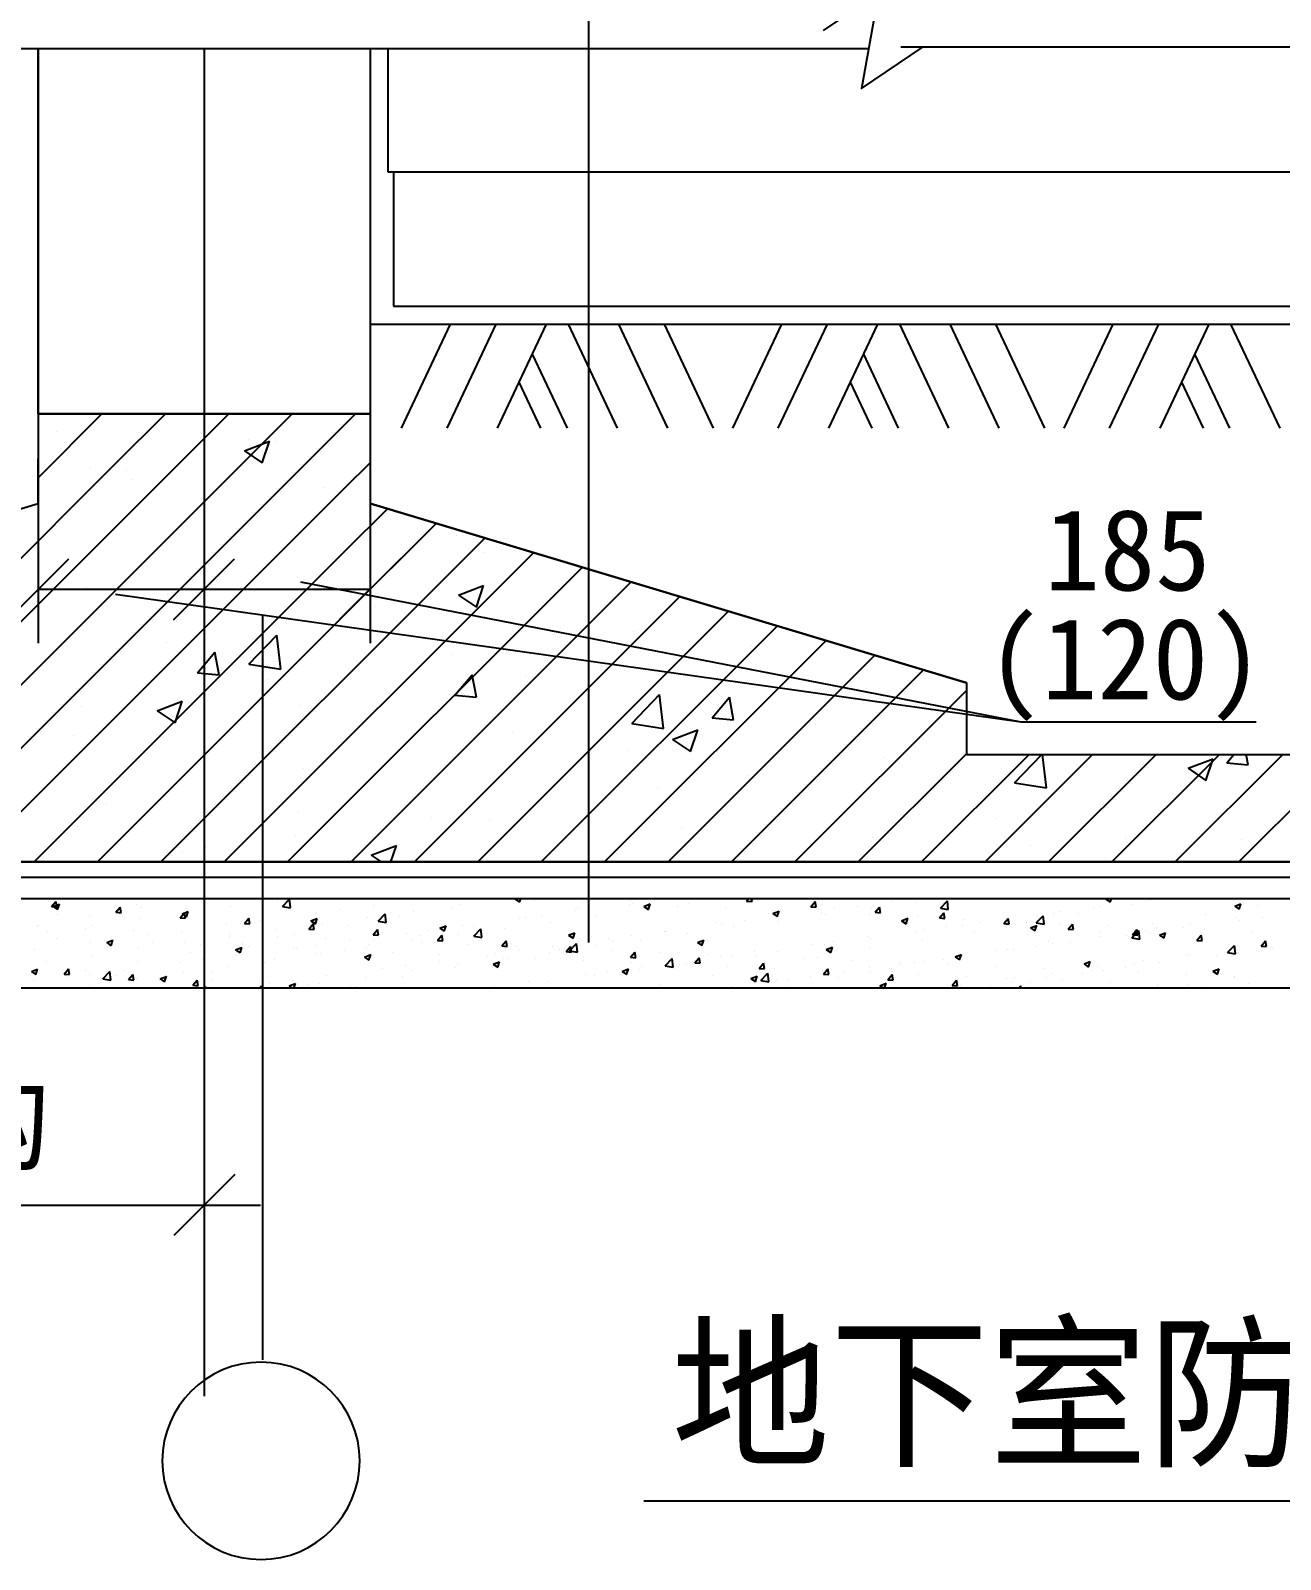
# Model space of a CAD drawing. Header units: metres. Extents: x 2670 to 45747, y -17800 to 38568.
# Drawn here: x 18303 to 25272, y -894 to 7635 of the extents above; entities that cross this region are included whole.
import ezdxf

# ---------------------------------------------------------------- set-up
doc = ezdxf.new("R2010")
doc.units = ezdxf.units.M
for name, color, linetype in [('AX1', 1, 'Continuous'), ('BD', 2, 'Continuous'), ('MC', 4, 'Continuous'), ('Y', 6, 'Continuous'), ('ZAX1', 3, 'Continuous'), ('ZHOU2', 3, 'Continuous')]:
    doc.layers.add(name, color=color, linetype=linetype)

# ---------------------------------------------------------------- blocks, each defined once
blk = doc.blocks.new('DI')
at = {"color": 3}
blk.add_lwpolyline([(-111.81, -111.43), (115.05, 115.43)], dxfattribs=at)
blk = doc.blocks.new('HN10')
for start, end in [(0, 180), (180, 0)]:
    blk.add_arc((0, 0), 688, start, end)

msp = doc.modelspace()

# ---------------------------------------------------------------- linework, layer by layer
for p, q in [((14335, 7535.32), (22975.85, 7535.32)), ((20295.86, 7535.32), (20295.86, 6846.9)), ((23155.59, 7543.87), (29120.41, 7543.87)), ((20295.86, 6846.9), (29120.41, 6846.9)), ((20326.85, 6846.9), (20326.85, 6096.9)), ((20326.85, 6096.9), (29120.41, 6096.9)), ((20370.78, 5417.56), (20644.55, 5996.9)), ((20625.13, 5417.56), (20898.89, 5996.9)), ((20906.25, 5417.56), (21180.01, 5996.9)), ((21575.59, 5417.56), (21301.83, 5996.9)), ((21856.71, 5417.56), (21582.95, 5996.9)), ((22111.06, 5417.56), (21837.29, 5996.9)), ((22218.15, 5417.56), (22491.91, 5996.9)), ((22472.5, 5417.56), (22746.26, 5996.9)), ((22753.62, 5417.56), (23027.38, 5996.9)), ((23422.95, 5417.56), (23149.19, 5996.9)), ((23704.07, 5417.56), (23430.31, 5996.9)), ((23958.42, 5417.56), (23684.66, 5996.9)), ((24065.52, 5417.56), (24339.28, 5996.9)), ((24319.86, 5417.56), (24593.63, 5996.9)), ((24600.98, 5417.56), (24874.75, 5996.9)), ((25270.32, 5417.56), (24996.56, 5996.9)), ((21295.95, 5417.56), (21101.1, 5829.9)), ((23143.32, 5417.56), (22948.47, 5829.9)), ((24990.69, 5417.56), (24795.83, 5829.9)), ((21148.37, 5417.56), (21027.31, 5673.74)), ((22995.74, 5417.56), (22874.68, 5673.74)), ((24843.1, 5417.56), (24722.04, 5673.74)), ((18345.86, 5496.9), (18345.86, 4218.34)), ((18346.24, 5142.43), (18700.7, 5496.9)), ((18773.21, 5215.85), (19054.26, 5496.9)), ((19126.76, 5215.85), (19407.81, 5496.9)), ((19270.86, 5496.9), (19270.86, 4218.34)), ((19270.86, 5496.9), (19270.86, 4218.34)), ((19480.31, 5215.85), (19761.36, 5496.9)), ((19833.87, 5215.85), (20114.92, 5496.9)), ((20195.86, 5496.9), (20195.86, 4218.34)), ((18447.56, 5400.22), (18447.56, 5400.22)), ((19495.45, 5290), (19635.49, 5343.76)), ((19495.45, 5290), (19594.93, 5222.9)), ((19515.2, 5355.11), (19515.2, 5355.11)), ((19594.94, 5222.91), (19635.5, 5343.77)), ((19675.4, 5344.61), (19675.4, 5344.61)), ((16554.26, 2996.9), (18773.21, 5215.85)), ((16907.81, 2996.9), (19126.76, 5215.85)), ((17261.36, 2996.9), (19480.31, 5215.85)), ((17614.92, 2996.9), (19833.87, 5215.85)), ((19594.91, 5280.18), (19594.91, 5280.18)), ((20059.45, 5087.88), (20195.86, 5224.29)), ((18636.62, 5194.66), (18636.62, 5194.66)), ((18837.45, 5180.46), (18837.45, 5180.46)), ((18869.25, 5131.57), (18869.25, 5131.57)), ((17968.47, 2996.9), (20059.45, 5087.88)), ((19936.9, 5086.46), (19936.9, 5086.46)), ((20059.45, 4734.33), (20292.85, 4967.73)), ((20059.45, 4380.77), (20564.66, 4885.98)), ((19029.13, 2996.9), (20836.47, 4804.24)), ((20677.95, 4819.65), (20677.95, 4819.65)), ((18322.02, 2996.9), (20059.45, 4734.33)), ((19382.68, 2996.9), (21108.27, 4722.49)), ((20832.56, 4723.56), (20832.56, 4723.56)), ((18582.39, 4658.93), (18582.39, 4658.93)), ((19651.08, 4678.83), (19651.08, 4678.83)), ((19736.24, 2996.9), (21380.08, 4640.74)), ((20331.88, 4657.65), (20331.88, 4657.65)), ((21394.36, 4620.22), (21394.36, 4620.22)), ((18612.3, 4528.87), (18612.3, 4528.87)), ((23826.86, 3777.25), (19810.12, 4558.76)), ((20089.79, 2996.9), (21651.89, 4559)), ((20689.26, 4484.76), (20829.3, 4538.52)), ((20788.76, 4417.67), (20829.31, 4538.53)), ((18347.36, 4518.34), (19269.36, 4518.34)), ((18675.58, 2996.9), (20195.86, 4518.9)), ((23826.86, 3777.25), (18775.53, 4489.84)), ((19068.77, 4491.36), (19068.77, 4491.36)), ((19272.36, 4518.34), (20194.36, 4518.34)), ((20443.34, 2996.9), (21923.69, 4477.25)), ((20689.26, 4484.76), (20788.75, 4417.66)), ((18311.31, 4391.63), (18311.31, 4391.63)), ((20227.99, 4420.01), (20227.99, 4420.01)), ((20796.9, 2996.9), (22195.5, 4395.5)), ((19117.3, 4338.49), (19117.3, 4338.49)), ((20184.94, 4293.38), (20184.94, 4293.38)), ((21150.45, 2996.9), (22467.31, 4313.76)), ((21663.84, 4281.9), (21663.84, 4281.9)), ((19061.62, 4219.8), (19061.62, 4219.8)), ((19520.21, 4100.74), (19675.99, 4263.09)), ((19698.09, 4073.16), (19676, 4263.1)), ((21252.59, 4248.27), (21252.59, 4248.27)), ((21504, 2996.9), (22739.12, 4232.01)), ((22320.23, 4203.16), (22320.23, 4203.16)), ((22326.98, 4200.75), (22326.98, 4200.75)), ((19234.49, 4052.11), (19330.91, 4167.01)), ((19354.05, 4041.66), (19330.92, 4167.03)), ((19520.21, 4100.74), (19698.08, 4073.15)), ((20653.63, 4153.86), (20653.63, 4153.86)), ((21857.56, 2996.9), (23010.92, 4150.26)), ((19234.49, 4052.11), (19354.04, 4041.65)), ((19626.76, 4013.04), (19626.76, 4013.04)), ((20669.01, 3926.6), (20765.43, 4041.51)), ((20788.57, 3916.15), (20765.44, 4041.52)), ((21063.88, 4034.46), (21063.88, 4034.46)), ((22211.11, 2996.9), (23282.73, 4068.52)), ((20306.42, 3934.74), (20306.42, 3934.74)), ((20669.01, 3926.6), (20788.56, 3916.14)), ((21654.69, 3769.7), (21810.47, 3932.06)), ((21832.57, 3742.12), (21810.48, 3932.06)), ((22564.66, 2996.9), (23520.86, 3953.1)), ((18587.98, 3863.09), (18587.98, 3863.09)), ((19008.82, 3839.7), (19148.86, 3893.46)), ((19008.82, 3839.7), (19108.3, 3772.6)), ((19108.31, 3772.61), (19148.87, 3893.47)), ((19805.74, 3868.82), (19805.74, 3868.82)), ((22103.54, 3801.1), (22199.95, 3916)), ((22158.18, 3920.3), (22158.18, 3920.3)), ((22223.09, 3790.65), (22199.96, 3916.01)), ((21654.69, 3769.7), (21832.56, 3742.12)), ((22103.54, 3801.1), (22223.08, 3790.64)), ((22678.3, 3766.06), (22678.3, 3766.06)), ((25137.35, 3777.25), (23826.86, 3777.25)), ((18542.64, 3702.53), (18542.64, 3702.53)), ((20991.81, 3720.09), (20991.81, 3720.09)), ((21883.08, 3679.53), (22023.12, 3733.28)), ((21883.08, 3679.53), (21982.56, 3612.42)), ((21982.57, 3612.43), (22023.12, 3733.29)), ((21639.52, 3616.11), (21639.52, 3616.11)), ((22918.22, 2996.9), (23520.86, 3599.54)), ((23271.77, 2996.9), (23871.77, 3596.9)), ((23625.32, 2996.9), (24225.32, 3596.9)), ((23789.17, 3438.66), (23941, 3596.9)), ((23967.06, 3411.08), (23945.44, 3596.9)), ((23978.88, 2996.9), (24578.88, 3596.9)), ((24332.43, 2996.9), (24932.43, 3596.9)), ((24685.98, 2996.9), (25285.98, 3596.9)), ((24972.58, 3550.09), (25011.85, 3596.9)), ((25039.54, 2996.9), (25639.54, 3596.9)), ((25092.13, 3539.64), (25081.57, 3596.9)), ((19825.44, 3519.88), (19825.44, 3519.88)), ((23058.99, 3577.56), (23058.99, 3577.56)), ((24757.34, 3519.35), (24897.37, 3573.11)), ((24757.34, 3519.35), (24856.82, 3452.25)), ((24856.83, 3452.26), (24897.38, 3573.12)), ((24972.58, 3550.09), (25092.12, 3539.63)), ((20629.31, 3488.07), (20629.31, 3488.07)), ((21800.84, 3411.93), (21800.84, 3411.93)), ((22301.52, 3477.84), (22301.52, 3477.84)), ((23789.17, 3438.66), (23967.05, 3411.08)), ((19602.44, 3347.25), (19602.44, 3347.25)), ((24691.06, 3369.13), (24691.06, 3369.13)), ((18659.07, 3319.67), (18659.07, 3319.67)), ((18727.83, 3316.5), (18727.83, 3316.5)), ((19795.47, 3271.39), (19795.47, 3271.39)), ((20537.74, 3245.64), (20537.74, 3245.64)), ((23680.85, 3241.1), (23680.85, 3241.1)), ((18563.66, 3197.3), (18563.66, 3197.3)), ((20863.12, 3226.28), (20863.12, 3226.28)), ((21930.76, 3181.17), (21930.76, 3181.17)), ((19279.6, 3080), (19279.6, 3080)), ((19780.28, 3145.91), (19780.28, 3145.91)), ((20202.63, 3034.46), (20342.67, 3088.22)), ((20312.03, 2996.9), (20342.68, 3088.23)), ((22653.98, 3100.28), (22653.98, 3100.28)), ((22998.41, 3136.06), (22998.41, 3136.06)), ((23879.73, 3090.95), (23879.73, 3090.95)), ((24408.35, 3127.4), (24408.35, 3127.4)), ((25054.09, 3120.67), (25054.09, 3120.67)), ((19149.52, 3047.85), (19149.52, 3047.85)), ((20202.63, 3034.46), (20258.33, 2996.9)), ((20217.17, 3002.74), (20217.17, 3002.74)), ((24296.63, 3020.95), (24296.63, 3020.95)), ((25133.7, 3045.84), (25133.7, 3045.84)), ((29120.41, 2911.09), (14934.08, 2911.09)), ((18402.14, 2776.59), (18402.14, 2776.59)), ((18420.3, 2748.04), (18444.41, 2776.76)), ((18420.3, 2748.04), (18450.19, 2745.42)), ((18428.69, 2748.14), (18463.7, 2761.58)), ((18428.69, 2748.14), (18453.56, 2731.36)), ((18450.22, 2745.46), (18444.44, 2776.8)), ((18453.59, 2731.4), (18463.73, 2761.62)), ((18769.65, 2745.37), (18769.65, 2745.37)), ((18778.93, 2716.66), (18803.04, 2745.39)), ((18808.85, 2714.09), (18803.07, 2745.43)), ((18894.82, 2761.85), (18894.82, 2761.85)), ((18922.4, 2742.45), (18922.4, 2742.45)), ((19084.19, 2786.78), (19084.19, 2786.78)), ((19213.99, 2792.5), (19213.99, 2792.5)), ((19417.58, 2746.85), (19417.58, 2746.85)), ((19677.27, 2784.34), (19677.27, 2784.34)), ((19706.91, 2748.93), (19745.86, 2789.52)), ((19706.91, 2748.93), (19751.38, 2742.04)), ((19751.41, 2742.07), (19745.89, 2789.55)), ((20023.91, 2730.61), (20023.91, 2730.61)), ((20213.27, 2755.54), (20213.27, 2755.54)), ((20651.31, 2744.43), (20651.31, 2744.43)), ((20696.88, 2757.8), (20696.88, 2757.8)), ((20844.22, 2791.57), (20844.22, 2791.57)), ((20949.43, 2789.81), (20949.43, 2789.81)), ((21004.5, 2789.27), (21014.68, 2793.18)), ((21004.5, 2789.27), (21029.37, 2772.5)), ((21029.4, 2772.54), (21036.32, 2793.18)), ((21111.13, 2780.29), (21111.13, 2780.29)), ((21354.31, 2734.76), (21354.31, 2734.76)), ((21378.05, 2769.02), (21378.05, 2769.02)), ((21644.96, 2757.74), (21644.96, 2757.74)), ((21645.9, 2784.81), (21645.9, 2784.81)), ((21658.14, 2765.87), (21658.14, 2765.87)), ((21723.06, 2749.23), (21758.07, 2762.67)), ((21723.06, 2749.23), (21747.93, 2732.45)), ((21747.96, 2732.49), (21758.1, 2762.71)), ((21783.31, 2782.35), (21783.31, 2782.35)), ((21911.87, 2746.46), (21911.87, 2746.46)), ((21972.01, 2765.56), (21972.01, 2765.56)), ((22178.78, 2735.18), (22178.78, 2735.18)), ((22295.86, 2778.99), (22307.76, 2793.18)), ((22295.86, 2778.99), (22325.75, 2776.38)), ((22325.77, 2776.42), (22322.68, 2793.18)), ((22654.49, 2747.62), (22678.59, 2776.35)), ((22654.49, 2747.62), (22684.38, 2745)), ((22684.4, 2745.04), (22678.62, 2776.38)), ((22711.64, 2759.99), (22711.64, 2759.99)), ((22787.22, 2734.63), (22787.22, 2734.63)), ((22912.39, 2751.11), (22912.39, 2751.11)), ((22991.61, 2739.02), (22991.61, 2739.02)), ((23013.12, 2716.24), (23037.22, 2744.97)), ((23043.03, 2713.67), (23037.25, 2745.01)), ((23101.76, 2776.04), (23101.76, 2776.04)), ((23244.17, 2771.03), (23244.17, 2771.03)), ((23375.97, 2739.44), (23414.91, 2780.03)), ((23375.97, 2739.44), (23420.44, 2732.54)), ((23420.47, 2732.57), (23414.94, 2780.05)), ((24230.85, 2744.8), (24230.85, 2744.8)), ((24266.75, 2746.77), (24266.75, 2746.77)), ((24298.87, 2790.36), (24306.21, 2793.18)), ((24298.87, 2790.36), (24323.74, 2773.59)), ((24323.77, 2773.62), (24330.33, 2793.18)), ((24440.55, 2761.97), (24440.55, 2761.97)), ((24523.46, 2781.98), (24523.46, 2781.98)), ((24546.62, 2786.37), (24546.62, 2786.37)), ((25017.43, 2750.32), (25052.44, 2763.76)), ((25017.43, 2750.32), (25042.3, 2733.54)), ((25042.33, 2733.58), (25052.47, 2763.79)), ((25143.54, 2752.29), (25143.54, 2752.29)), ((18453.88, 2703.8), (18453.88, 2703.8)), ((18630.81, 2692.4), (18630.81, 2692.4)), ((18778.93, 2716.66), (18808.82, 2714.04)), ((18908.31, 2679.64), (18908.31, 2679.64)), ((19137.56, 2685.28), (19161.67, 2714.01)), ((19137.56, 2685.28), (19167.45, 2682.67)), ((19147.26, 2708.09), (19182.27, 2721.53)), ((19147.26, 2708.09), (19172.13, 2691.32)), ((19167.48, 2682.71), (19161.7, 2714.05)), ((19165.03, 2714.84), (19165.03, 2714.84)), ((19172.16, 2691.36), (19182.29, 2721.57)), ((19393.6, 2647.63), (19393.6, 2647.63)), ((19496.19, 2653.91), (19520.3, 2682.63)), ((19496.19, 2653.91), (19526.08, 2651.29)), ((19526.11, 2651.33), (19520.33, 2682.67)), ((19582.96, 2672.56), (19582.96, 2672.56)), ((19854.82, 2622.53), (19878.93, 2651.26)), ((19865.82, 2668.05), (19900.83, 2681.49)), ((19865.82, 2668.05), (19890.69, 2651.28)), ((19884.74, 2619.96), (19878.96, 2651.3)), ((19890.72, 2651.32), (19900.86, 2681.53)), ((19898.74, 2714.13), (19898.74, 2714.13)), ((19927.91, 2653.1), (19927.91, 2653.1)), ((20068.13, 2644.33), (20068.13, 2644.33)), ((20180.47, 2685.11), (20180.47, 2685.11)), ((20240.54, 2666.18), (20279.48, 2706.76)), ((20240.54, 2666.18), (20285, 2659.28)), ((20285.03, 2659.31), (20279.51, 2706.79)), ((20359.72, 2694.38), (20359.72, 2694.38)), ((20440.16, 2722.6), (20440.16, 2722.6)), ((21027.83, 2682.89), (21027.83, 2682.89)), ((21062.71, 2684.7), (21062.71, 2684.7)), ((21153, 2699.37), (21153, 2699.37)), ((21203.04, 2660.85), (21203.04, 2660.85)), ((21342.36, 2724.3), (21342.36, 2724.3)), ((21459.76, 2696.06), (21459.76, 2696.06)), ((21712.32, 2728.07), (21712.32, 2728.07)), ((22128.45, 2659.88), (22128.45, 2659.88)), ((22156.91, 2651.65), (22156.91, 2651.65)), ((22282.08, 2668.13), (22282.08, 2668.13)), ((22420.04, 2709.93), (22420.04, 2709.93)), ((22441.63, 2709.18), (22476.64, 2722.62)), ((22441.63, 2709.18), (22466.5, 2692.41)), ((22445.69, 2723.91), (22445.69, 2723.91)), ((22466.53, 2692.45), (22476.66, 2722.66)), ((22471.45, 2693.06), (22471.45, 2693.06)), ((22475.2, 2666.32), (22475.2, 2666.32)), ((22712.6, 2712.63), (22712.6, 2712.63)), ((22734.89, 2703.81), (22734.89, 2703.81)), ((22979.51, 2701.35), (22979.51, 2701.35)), ((23013.12, 2716.24), (23043.01, 2713.63)), ((23160.19, 2669.14), (23195.2, 2682.58)), ((23160.19, 2669.14), (23185.06, 2652.37)), ((23185.09, 2652.4), (23195.23, 2682.62)), ((23246.42, 2690.07), (23246.42, 2690.07)), ((23371.75, 2684.87), (23395.85, 2713.59)), ((23371.75, 2684.87), (23401.64, 2682.25)), ((23401.66, 2682.29), (23395.88, 2713.63)), ((23513.33, 2678.8), (23513.33, 2678.8)), ((23600.54, 2661.82), (23600.54, 2661.82)), ((23730.38, 2653.49), (23754.48, 2682.22)), ((23730.38, 2653.49), (23760.27, 2650.88)), ((23754.5, 2677.27), (23754.5, 2677.27)), ((23760.29, 2650.91), (23754.51, 2682.25)), ((23780.25, 2667.52), (23780.25, 2667.52)), ((23857.36, 2661.87), (23857.36, 2661.87)), ((23909.59, 2656.68), (23948.53, 2697.27)), ((23909.59, 2656.68), (23954.06, 2649.78)), ((23916.31, 2703.39), (23916.31, 2703.39)), ((23954.09, 2649.81), (23948.56, 2697.29)), ((24007.05, 2709.28), (24007.05, 2709.28)), ((24041.48, 2719.87), (24041.48, 2719.87)), ((24047.16, 2656.24), (24047.16, 2656.24)), ((24089.01, 2622.11), (24113.11, 2650.84)), ((24118.92, 2619.54), (24113.14, 2650.88)), ((24148.96, 2711.92), (24148.96, 2711.92)), ((24314.07, 2644.97), (24314.07, 2644.97)), ((24560.36, 2652.19), (24560.36, 2652.19)), ((24769.94, 2647.54), (24769.94, 2647.54)), ((24851.95, 2702.24), (24851.95, 2702.24)), ((25029.63, 2685.03), (25029.63, 2685.03)), ((25045.4, 2672.15), (25045.4, 2672.15)), ((25170.57, 2688.63), (25170.57, 2688.63)), ((18339.21, 2642.35), (18339.21, 2642.35)), ((18344.65, 2637.57), (18344.65, 2637.57)), ((18396.06, 2610.14), (18396.06, 2610.14)), ((18450.08, 2570.41), (18450.08, 2570.41)), ((18611.57, 2626.29), (18611.57, 2626.29)), ((18648.62, 2642.15), (18648.62, 2642.15)), ((18716.99, 2559.13), (18716.99, 2559.13)), ((18727.14, 2546.83), (18762.15, 2560.27)), ((18752.04, 2530.09), (18762.18, 2560.31)), ((18763.29, 2564.65), (18763.29, 2564.65)), ((18878.48, 2615.02), (18878.48, 2615.02)), ((18952.65, 2589.58), (18952.65, 2589.58)), ((19145.39, 2603.74), (19145.39, 2603.74)), ((19268.43, 2631.15), (19268.43, 2631.15)), ((19411.5, 2580.41), (19411.5, 2580.41)), ((19412.3, 2592.46), (19412.3, 2592.46)), ((19671.19, 2617.89), (19671.19, 2617.89)), ((19679.21, 2581.18), (19679.21, 2581.18)), ((19776.54, 2594.28), (19776.54, 2594.28)), ((19854.82, 2622.53), (19884.71, 2619.92)), ((19946.12, 2569.91), (19946.12, 2569.91)), ((20213.03, 2558.63), (20213.03, 2558.63)), ((20213.45, 2591.15), (20237.56, 2619.88)), ((20213.45, 2591.15), (20243.34, 2588.54)), ((20243.37, 2588.58), (20237.59, 2619.92)), ((20397.51, 2599.91), (20397.51, 2599.91)), ((20479.53, 2584.6), (20479.53, 2584.6)), ((20522.68, 2616.39), (20522.68, 2616.39)), ((20572.08, 2559.78), (20596.19, 2588.51)), ((20572.08, 2559.78), (20601.97, 2557.16)), ((20584.39, 2628.01), (20619.39, 2641.45)), ((20584.39, 2628.01), (20609.26, 2611.23)), ((20602, 2557.2), (20596.22, 2588.55)), ((20609.28, 2611.27), (20619.42, 2641.49)), ((20690.8, 2591.36), (20690.8, 2591.36)), ((20712.05, 2641.32), (20712.05, 2641.32)), ((20771.12, 2634.65), (20771.12, 2634.65)), ((20774.16, 2583.42), (20813.1, 2624)), ((20774.16, 2583.42), (20818.62, 2576.52)), ((20818.65, 2576.55), (20813.13, 2624.03)), ((20943.35, 2623.36), (20943.35, 2623.36)), ((21302.95, 2587.96), (21337.96, 2601.4)), ((21302.95, 2587.96), (21327.82, 2571.19)), ((21327.85, 2571.23), (21337.99, 2601.44)), ((21526.6, 2568.67), (21526.6, 2568.67)), ((21545.26, 2559.78), (21545.26, 2559.78)), ((21651.77, 2585.15), (21651.77, 2585.15)), ((21706.24, 2561.62), (21706.24, 2561.62)), ((21836.86, 2609.83), (21836.86, 2609.83)), ((21841.14, 2610.08), (21841.14, 2610.08)), ((21965.93, 2599.11), (21965.93, 2599.11)), ((22021.51, 2547.92), (22056.52, 2561.36)), ((22046.41, 2531.18), (22056.55, 2561.4)), ((22222.65, 2634.31), (22222.65, 2634.31)), ((22970.23, 2578.84), (22970.23, 2578.84)), ((22985.53, 2572.57), (22985.53, 2572.57)), ((23238.09, 2604.58), (23238.09, 2604.58)), ((23274.18, 2561.76), (23274.18, 2561.76)), ((23286, 2620.41), (23286, 2620.41)), ((23411.17, 2636.89), (23411.17, 2636.89)), ((23497.78, 2642.07), (23497.78, 2642.07)), ((23565.77, 2611.81), (23565.77, 2611.81)), ((23878.76, 2629.1), (23913.76, 2642.54)), ((23878.76, 2629.1), (23903.63, 2612.32)), ((23903.65, 2612.36), (23913.79, 2642.57)), ((24089.01, 2622.11), (24118.9, 2619.5)), ((24260.67, 2580.32), (24260.67, 2580.32)), ((24268.76, 2602.13), (24268.76, 2602.13)), ((24415.09, 2589.17), (24415.09, 2589.17)), ((24443.21, 2573.92), (24482.15, 2614.51)), ((24443.21, 2573.92), (24487.68, 2567.02)), ((24447.64, 2590.74), (24471.74, 2619.46)), ((24447.64, 2590.74), (24477.53, 2588.12)), ((24477.55, 2588.16), (24471.77, 2619.5)), ((24487.71, 2567.05), (24482.18, 2614.53)), ((24517.38, 2615.53), (24517.38, 2615.53)), ((24540.26, 2605.64), (24540.26, 2605.64)), ((24580.98, 2633.69), (24580.98, 2633.69)), ((24597.32, 2589.05), (24632.33, 2602.49)), ((24597.32, 2589.05), (24622.19, 2572.28)), ((24622.22, 2572.31), (24632.36, 2602.53)), ((24729.62, 2630.58), (24729.62, 2630.58)), ((24806.27, 2559.36), (24830.37, 2588.09)), ((24806.27, 2559.36), (24836.16, 2556.75)), ((24836.18, 2556.78), (24830.4, 2588.13)), ((24847.89, 2622.41), (24847.89, 2622.41)), ((25114.8, 2611.13), (25114.8, 2611.13)), ((18322.34, 2506.6), (18322.34, 2506.6)), ((18638.12, 2548.17), (18638.12, 2548.17)), ((18642.54, 2475.7), (18642.54, 2475.7)), ((18727.14, 2546.83), (18752.02, 2530.05)), ((18902.23, 2513.19), (18902.23, 2513.19)), ((18983.9, 2547.85), (18983.9, 2547.85)), ((19158.95, 2548.4), (19158.95, 2548.4)), ((19193.35, 2494.17), (19193.35, 2494.17)), ((19250.81, 2536.58), (19250.81, 2536.58)), ((19445.71, 2506.79), (19480.72, 2520.22)), ((19445.71, 2506.79), (19470.58, 2490.01)), ((19451.43, 2475.35), (19451.43, 2475.35)), ((19470.61, 2490.05), (19480.75, 2520.26)), ((19484.94, 2544.22), (19484.94, 2544.22)), ((19517.72, 2525.3), (19517.72, 2525.3)), ((19767.2, 2516.93), (19767.2, 2516.93)), ((19784.63, 2514.02), (19784.63, 2514.02)), ((19892.37, 2533.41), (19892.37, 2533.41)), ((19896.34, 2484.49), (19896.34, 2484.49)), ((19921.83, 2486.65), (19921.83, 2486.65)), ((20051.55, 2502.74), (20051.55, 2502.74)), ((20081.74, 2558.34), (20081.74, 2558.34)), ((20164.27, 2466.74), (20199.28, 2480.18)), ((20174.39, 2518.66), (20174.39, 2518.66)), ((20187.94, 2534.55), (20187.94, 2534.55)), ((20189.17, 2450.01), (20199.31, 2480.22)), ((20318.46, 2491.47), (20318.46, 2491.47)), ((20434.08, 2556.15), (20434.08, 2556.15)), ((20479.94, 2547.35), (20479.94, 2547.35)), ((20585.37, 2480.19), (20585.37, 2480.19)), ((20746.86, 2536.07), (20746.86, 2536.07)), ((20896.29, 2485.69), (20896.29, 2485.69)), ((20930.71, 2528.4), (20954.82, 2557.13)), ((20930.71, 2528.4), (20960.6, 2525.79)), ((20960.63, 2525.83), (20954.85, 2557.17)), ((21013.77, 2524.8), (21013.77, 2524.8)), ((21021.46, 2502.16), (21021.46, 2502.16)), ((21196.96, 2494.41), (21196.96, 2494.41)), ((21210.83, 2527.09), (21210.83, 2527.09)), ((21253.67, 2509.72), (21253.67, 2509.72)), ((21280.68, 2513.52), (21280.68, 2513.52)), ((21289.34, 2497.03), (21313.45, 2525.75)), ((21289.34, 2497.03), (21319.23, 2494.41)), ((21307.78, 2500.66), (21346.72, 2541.24)), ((21307.78, 2500.66), (21352.24, 2493.76)), ((21319.26, 2494.45), (21313.48, 2525.79)), ((21352.27, 2493.79), (21346.75, 2541.27)), ((21453.68, 2529.61), (21453.68, 2529.61)), ((21547.59, 2502.24), (21547.59, 2502.24)), ((21647.97, 2465.65), (21672.08, 2494.38)), ((21677.89, 2463.08), (21672.11, 2494.42)), ((21814.5, 2490.96), (21814.5, 2490.96)), ((22021.51, 2547.92), (22046.39, 2531.14)), ((22081.41, 2479.69), (22081.41, 2479.69)), ((22339.91, 2495.85), (22339.91, 2495.85)), ((22469.12, 2499.88), (22469.12, 2499.88)), ((22655.69, 2537.43), (22655.69, 2537.43)), ((22728.81, 2537.36), (22728.81, 2537.36)), ((22740.08, 2507.88), (22775.09, 2521.31)), ((22740.08, 2507.88), (22764.95, 2491.1)), ((22764.98, 2491.14), (22775.12, 2521.35)), ((22780.86, 2553.9), (22780.86, 2553.9)), ((22982.58, 2511.71), (22982.58, 2511.71)), ((23458.64, 2467.83), (23493.65, 2481.27)), ((23483.54, 2451.09), (23493.68, 2481.31)), ((23491.7, 2475.62), (23491.7, 2475.62)), ((23685.58, 2502.03), (23685.58, 2502.03)), ((23748.42, 2510.83), (23748.42, 2510.83)), ((23784.78, 2506.18), (23784.78, 2506.18)), ((23909.95, 2522.66), (23909.95, 2522.66)), ((23977.17, 2552.08), (23977.17, 2552.08)), ((24000.97, 2542.84), (24000.97, 2542.84)), ((24099.31, 2547.59), (24099.31, 2547.59)), ((24751.31, 2477.21), (24751.31, 2477.21)), ((24763.86, 2481.09), (24763.86, 2481.09)), ((24913.86, 2474.94), (24913.86, 2474.94)), ((24976.83, 2491.16), (25015.77, 2531.75)), ((24976.83, 2491.16), (25021.3, 2484.26)), ((25021.33, 2484.29), (25015.8, 2531.77)), ((25023.55, 2518.58), (25023.55, 2518.58)), ((25039.03, 2491.42), (25039.03, 2491.42)), ((25042.91, 2527.26), (25042.91, 2527.26)), ((25164.9, 2527.99), (25189, 2556.71)), ((25164.9, 2527.99), (25194.79, 2525.37)), ((25194.81, 2525.41), (25189.03, 2556.75)), ((25228.4, 2516.35), (25228.4, 2516.35)), ((18307.03, 2385.56), (18342.04, 2399)), ((18331.93, 2368.83), (18342.07, 2399.04)), ((18389.98, 2443.69), (18389.98, 2443.69)), ((18489.68, 2371.94), (18513.78, 2400.67)), ((18519.59, 2369.37), (18513.81, 2400.71)), ((18610.16, 2394.07), (18610.16, 2394.07)), ((18821.12, 2392.37), (18821.12, 2392.37)), ((18901.76, 2444.12), (18901.76, 2444.12)), ((19136.89, 2433.95), (19136.89, 2433.95)), ((19262.06, 2450.42), (19262.06, 2450.42)), ((19405.42, 2413.96), (19405.42, 2413.96)), ((19604.75, 2434.44), (19604.75, 2434.44)), ((19665.11, 2451.45), (19665.11, 2451.45)), ((20164.27, 2466.74), (20189.15, 2449.97)), ((20265.98, 2402.7), (20265.98, 2402.7)), ((20391.15, 2419.18), (20391.15, 2419.18)), ((20428, 2389.7), (20428, 2389.7)), ((20580.52, 2444.11), (20580.52, 2444.11)), ((20670.48, 2409.62), (20670.48, 2409.62)), ((20684.72, 2424.91), (20684.72, 2424.91)), ((20852.28, 2468.91), (20852.28, 2468.91)), ((20882.84, 2426.7), (20917.85, 2440.14)), ((20882.84, 2426.7), (20907.71, 2409.92)), ((20907.74, 2409.96), (20917.88, 2440.18)), ((20937.27, 2456.92), (20937.27, 2456.92)), ((20962.08, 2459.67), (20962.08, 2459.67)), ((21119.19, 2457.63), (21119.19, 2457.63)), ((21386.1, 2446.36), (21386.1, 2446.36)), ((21601.4, 2386.65), (21636.41, 2400.09)), ((21626.3, 2369.92), (21636.44, 2400.13)), ((21647.97, 2465.65), (21677.86, 2463.04)), ((21653.01, 2435.08), (21653.01, 2435.08)), ((21700.16, 2395.17), (21700.16, 2395.17)), ((21709.6, 2412.87), (21709.6, 2412.87)), ((21841.4, 2417.9), (21880.34, 2458.49)), ((21841.4, 2417.9), (21885.87, 2411)), ((21885.89, 2411.03), (21880.37, 2458.51)), ((21919.92, 2423.8), (21919.92, 2423.8)), ((21959.85, 2432.66), (21959.85, 2432.66)), ((22006.6, 2434.27), (22030.71, 2463)), ((22006.61, 2434.27), (22036.49, 2431.66)), ((22025.38, 2454.44), (22025.38, 2454.44)), ((22036.52, 2431.7), (22030.74, 2463.04)), ((22150.55, 2470.92), (22150.55, 2470.92)), ((22186.84, 2412.52), (22186.84, 2412.52)), ((22216.57, 2467.87), (22216.57, 2467.87)), ((22348.32, 2468.41), (22348.32, 2468.41)), ((22365.24, 2402.9), (22389.34, 2431.63)), ((22365.24, 2402.9), (22395.12, 2400.28)), ((22395.15, 2400.32), (22389.37, 2431.66)), ((22399.4, 2411.6), (22399.4, 2411.6)), ((22453.75, 2401.25), (22453.75, 2401.25)), ((22615.23, 2457.13), (22615.23, 2457.13)), ((22690.99, 2461.66), (22690.99, 2461.66)), ((22720.66, 2389.97), (22720.66, 2389.97)), ((22723.87, 2371.52), (22747.97, 2400.25)), ((22753.78, 2368.95), (22748, 2400.29)), ((22882.14, 2445.85), (22882.14, 2445.85)), ((22979.45, 2406.12), (22979.45, 2406.12)), ((23102.39, 2401.92), (23102.39, 2401.92)), ((23149.06, 2434.58), (23149.06, 2434.58)), ((23154.47, 2423.2), (23154.47, 2423.2)), ((23232.01, 2438.13), (23232.01, 2438.13)), ((23279.64, 2439.68), (23279.64, 2439.68)), ((23393.99, 2451.98), (23393.99, 2451.98)), ((23415.97, 2423.3), (23415.97, 2423.3)), ((23458.64, 2467.83), (23483.52, 2451.06)), ((23469, 2464.61), (23469, 2464.61)), ((23682.88, 2412.02), (23682.88, 2412.02)), ((23949.79, 2400.74), (23949.79, 2400.74)), ((24177.21, 2427.79), (24212.22, 2441.23)), ((24177.21, 2427.79), (24202.08, 2411.01)), ((24202.11, 2411.05), (24212.25, 2441.26)), ((24216.7, 2389.47), (24216.7, 2389.47)), ((24254.59, 2413.88), (24254.59, 2413.88)), ((24283.55, 2391.96), (24283.55, 2391.96)), ((24408.72, 2408.44), (24408.72, 2408.44)), ((24459.72, 2427.16), (24459.72, 2427.16)), ((24511.3, 2449.08), (24511.3, 2449.08)), ((24598.09, 2433.37), (24598.09, 2433.37)), ((24895.77, 2387.74), (24930.78, 2401.18)), ((24920.67, 2371), (24930.81, 2401.22)), ((18307.03, 2385.56), (18331.9, 2368.79)), ((18318.57, 2344.01), (18318.57, 2344.01)), ((18489.68, 2371.94), (18519.57, 2369.32)), ((18506.58, 2350.96), (18506.58, 2350.96)), ((18512.09, 2372.14), (18512.09, 2372.14)), ((18631.75, 2367.44), (18631.75, 2367.44)), ((18636.46, 2309.26), (18636.46, 2309.26)), ((18705.96, 2344.64), (18744.91, 2385.22)), ((18705.96, 2344.63), (18750.43, 2337.74)), ((18750.46, 2337.77), (18744.94, 2385.25)), ((18779, 2360.86), (18779, 2360.86)), ((18848.31, 2340.56), (18872.41, 2369.29)), ((18848.31, 2340.56), (18878.2, 2337.95)), ((18878.22, 2337.99), (18872.44, 2369.33)), ((18896.15, 2346.74), (18896.15, 2346.74)), ((19021.56, 2334.34), (19021.56, 2334.34)), ((19025.6, 2345.52), (19060.61, 2358.96)), ((19025.6, 2345.52), (19050.47, 2328.74)), ((19045.91, 2349.58), (19045.91, 2349.58)), ((19050.5, 2328.78), (19060.64, 2359)), ((19152.87, 2381.95), (19152.87, 2381.95)), ((19206.94, 2309.19), (19231.04, 2337.91)), ((19206.94, 2309.19), (19236.83, 2306.57)), ((19236.85, 2306.61), (19231.07, 2337.95)), ((19312.82, 2338.31), (19312.82, 2338.31)), ((19313.16, 2384.39), (19313.16, 2384.39)), ((19578.47, 2293.18), (19589.67, 2306.54)), ((19579.73, 2327.03), (19579.73, 2327.03)), ((19592.17, 2293.18), (19589.7, 2306.58)), ((19635.67, 2319.72), (19635.67, 2319.72)), ((19744.16, 2305.48), (19779.17, 2318.91)), ((19744.16, 2305.48), (19762.39, 2293.18)), ((19760.84, 2336.2), (19760.84, 2336.2)), ((19770.55, 2293.18), (19779.2, 2318.96)), ((19846.65, 2315.75), (19846.65, 2315.75)), ((19915.75, 2320.21), (19915.75, 2320.21)), ((19950.2, 2361.13), (19950.2, 2361.13)), ((20087.3, 2309.51), (20087.3, 2309.51)), ((20113.56, 2304.47), (20113.56, 2304.47)), ((20168.31, 2352.22), (20168.31, 2352.22)), ((20378.89, 2359.57), (20378.89, 2359.57)), ((20889.93, 2304.96), (20889.93, 2304.96)), ((21079.29, 2329.89), (21079.29, 2329.89)), ((21190.88, 2327.96), (21190.88, 2327.96)), ((21395.07, 2371.46), (21395.07, 2371.46)), ((21447.6, 2363.16), (21447.6, 2363.16)), ((21520.24, 2387.94), (21520.24, 2387.94)), ((21601.4, 2386.65), (21626.27, 2369.88)), ((21816.21, 2311.5), (21816.21, 2311.5)), ((22107.81, 2361.55), (22107.81, 2361.55)), ((22319.97, 2346.61), (22354.98, 2360.05)), ((22319.97, 2346.61), (22344.84, 2329.83)), ((22344.87, 2329.87), (22355.01, 2360.09)), ((22375.02, 2335.14), (22413.96, 2375.73)), ((22375.02, 2335.14), (22419.49, 2328.24)), ((22419.51, 2328.27), (22413.99, 2375.75)), ((22463.04, 2333.43), (22463.04, 2333.43)), ((22524.15, 2340.22), (22524.15, 2340.22)), ((22649.32, 2356.7), (22649.32, 2356.7)), ((22722.73, 2370.92), (22722.73, 2370.92)), ((22723.87, 2371.52), (22753.75, 2368.91)), ((22810.8, 2351.87), (22810.8, 2351.87)), ((22838.69, 2381.63), (22838.69, 2381.63)), ((22987.57, 2378.69), (22987.57, 2378.69)), ((23038.53, 2306.57), (23073.54, 2320)), ((23038.53, 2306.57), (23058.38, 2293.18)), ((23064.56, 2293.18), (23073.57, 2320.04)), ((23082.5, 2340.15), (23106.6, 2368.87)), ((23082.5, 2340.15), (23112.38, 2337.53)), ((23112.41, 2337.57), (23106.63, 2368.91)), ((23254.48, 2367.41), (23254.48, 2367.41)), ((23441.13, 2308.77), (23465.23, 2337.5)), ((23441.13, 2308.77), (23471.01, 2306.16)), ((23471.04, 2306.19), (23465.26, 2337.53)), ((23485.62, 2309.17), (23485.62, 2309.17)), ((23521.39, 2356.14), (23521.39, 2356.14)), ((23653.24, 2308.98), (23653.24, 2308.98)), ((23742.34, 2344.38), (23742.34, 2344.38)), ((23778.41, 2325.46), (23778.41, 2325.46)), ((23788.3, 2344.86), (23788.3, 2344.86)), ((23813, 2293.18), (23823.86, 2306.12)), ((23826.28, 2293.18), (23823.89, 2306.16)), ((23876.53, 2327.05), (23876.53, 2327.05)), ((23967.78, 2350.39), (23967.78, 2350.39)), ((23994.89, 2376.39), (23994.89, 2376.39)), ((24055.21, 2333.58), (24055.21, 2333.58)), ((24168.13, 2377.1), (24168.13, 2377.1)), ((24322.13, 2322.31), (24322.13, 2322.31)), ((24483.61, 2378.19), (24483.61, 2378.19)), ((24589.04, 2311.03), (24589.04, 2311.03)), ((24750.52, 2366.91), (24750.52, 2366.91)), ((24757.78, 2314.64), (24757.78, 2314.64)), ((24895.77, 2387.74), (24920.64, 2370.97)), ((25017.43, 2355.64), (25017.43, 2355.64)), ((25017.47, 2352.13), (25017.47, 2352.13)), ((25096.86, 2319.15), (25096.86, 2319.15)), ((19269.62, 2293.18), (19278.53, 2302.46)), ((19279.64, 2293.18), (19278.56, 2302.49)), ((20380.47, 2293.2), (20380.47, 2293.2)), ((22208.38, 2298.65), (22208.38, 2298.65)), ((22210.49, 2301.42), (22210.49, 2301.42)), ((22519.21, 2301.82), (22519.21, 2301.82)), ((24855.95, 2299.75), (24855.95, 2299.75)), ((24907.5, 2294.22), (24907.5, 2294.22)), ((19270.86, 1793.18), (19270.86, 782.41)), ((15022.36, 1082.41), (19585.6, 1082.41)), ((21723.15, -567.17), (28465.79, -567.17))]:
    msp.add_line(p, q)
msp.add_lwpolyline([(22724.3, 7635.32), (23030.28, 7843.57), (22936.3, 7311.38), (23279.72, 7543.87)])
at = {"layer": 'AX1'}
msp.add_line((19270.86, 7535.32), (19270.86, 16.16), dxfattribs=at)
at = {"layer": 'BD'}
for p, q in [((18345.86, 7535.32), (18345.86, 4996.9)), ((20195.86, 7535.32), (20195.86, 4996.9)), ((20195.86, 5996.9), (29120.41, 5996.9)), ((18345.86, 5496.9), (20195.86, 5496.9)), ((15020.86, 3996.9), (18345.86, 4996.9)), ((23520.86, 3996.9), (20195.86, 4996.9)), ((23520.86, 3996.9), (23520.86, 3596.9)), ((23520.86, 3596.9), (29120.41, 3596.9)), ((15020.86, 2996.9), (29120.41, 2996.9))]:
    msp.add_line(p, q, dxfattribs=at)
at = {"layer": 'MC'}
msp.add_line((21416.21, 2547.3), (21416.21, 14006.07), dxfattribs=at)
at = {"layer": 'Y'}
msp.add_lwpolyline([(20195.86, 5496.9), (18345.86, 5496.9), (18345.86, 7535.32), (20195.86, 7535.32)], close=True, dxfattribs=at)
for points in [[(14022.59, 2293.18), (14022.59, 2793.18), (29120.41, 2793.18)], [(29120.41, 2293.18), (14022.59, 2293.18)]]:
    msp.add_lwpolyline(points, dxfattribs=at)
at = {"layer": 'ZAX1'}
msp.add_line((19595.86, 4376.68), (19595.86, 220.35), dxfattribs=at)
at = {"layer": 'ZHOU2'}
for points in [[(18347.15, 5496.9), (20195.86, 5496.9), (20195.86, 4996.9), (23520.86, 3996.9), (23520.86, 3596.9), (29120.41, 3596.9), (29120.41, 2996.9), (15020.86, 2996.9), (15020.86, 3996.9), (18345.86, 4996.9)], [(14022.59, 2293.18), (14022.59, 2793.18), (29120.41, 2793.18), (29120.41, 2293.18)]]:
    msp.add_lwpolyline(points, close=True, dxfattribs=at)

# ---------------------------------------------------------------- block references
at = {"xscale": 1.5, "yscale": 1.5, "zscale": 1.5}
for p in [(20195.86, 4518.34), (19270.86, 1082.41)]:
    msp.add_blockref('DI', p, dxfattribs=at)
at = {"xscale": 1.5, "yscale": 1.5, "zscale": 1.5, "rotation": 180}
for p in [(18345.86, 4518.34), (19270.86, 4518.34)]:
    msp.add_blockref('DI', p, dxfattribs=at)
at = {"layer": 'MC', "xscale": 0.8, "yscale": 0.8, "zscale": 0.8}
msp.add_blockref('HN10', (19587.76, -343.81), dxfattribs=at)

# ---------------------------------------------------------------- texts
for s, p in [('185', (23956.44, 4511.72)), ('(120)', (23633.6, 3904.07))]:
    msp.add_text(s, height=454).set_placement(p)
at = {"layer": 'MC'}
for s, height, p in [('宽度按结构', 454, (15459.52, 1327.91)), ('地下室防水大样', 681, (21875.76, -305.2))]:
    msp.add_text(s, height=height, dxfattribs=at).set_placement(p)

doc.saveas('drawing.dxf')
